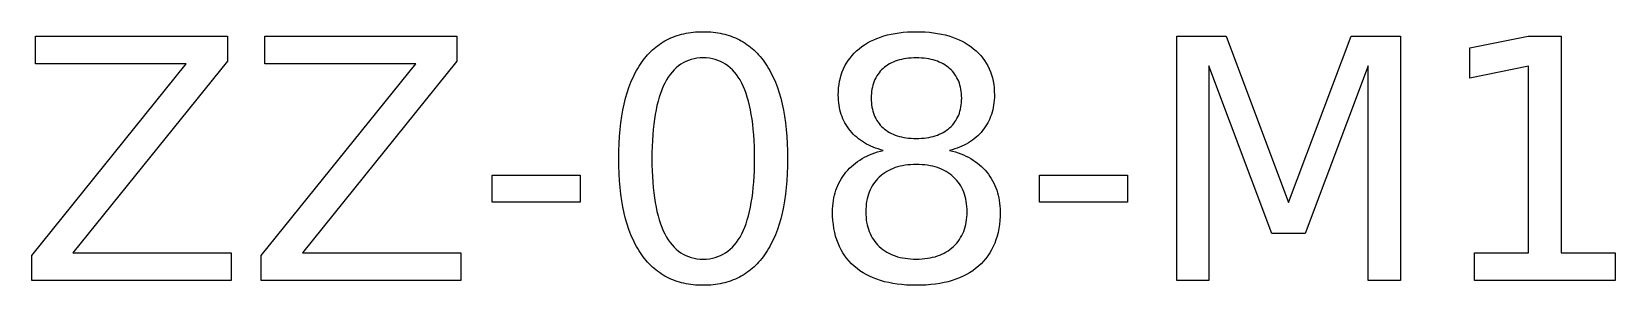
# Model space of a CAD drawing. Header units: millimetres. Extents: x -6.2 to 6.2, y -1 to 1.
import ezdxf

# ---------------------------------------------------------------- set-up
doc = ezdxf.new("R2010")
doc.units = ezdxf.units.MM
doc.layers.add('LASER_MARK', color=7, linetype='Continuous')

msp = doc.modelspace()

# ---------------------------------------------------------------- linework, layer by layer
at = {"layer": 'LASER_MARK'}
for points in [[(-0.949644, 1), (-0.929539, 0.99975), (-0.909732, 0.998999), (-0.890224, 0.997747), (-0.871015, 0.995995), (-0.852105, 0.993743), (-0.833494, 0.99099), (-0.815181, 0.987736), (-0.797167, 0.983982), (-0.779452, 0.979727), (-0.762036, 0.974971), (-0.74492, 0.969715), (-0.7281, 0.963959), (-0.711582, 0.957701), (-0.69536, 0.950944), (-0.679438, 0.943685), (-0.663816, 0.935926), (-0.648491, 0.927667), (-0.633465, 0.918907), (-0.61874, 0.909646), (-0.604311, 0.899885), (-0.590182, 0.889623), (-0.576352, 0.878861), (-0.56282, 0.867598), (-0.549588, 0.855834), (-0.536654, 0.84357), (-0.52402, 0.830806), (-0.511685, 0.81754), (-0.499646, 0.803775), (-0.487908, 0.789508), (-0.47647, 0.774741), (-0.465329, 0.759474), (-0.454486, 0.743706), (-0.443962, 0.727461), (-0.43377, 0.710763), (-0.423914, 0.693613), (-0.41439, 0.676011), (-0.405201, 0.657955), (-0.396346, 0.639447), (-0.387827, 0.620487), (-0.37964, 0.601073), (-0.364269, 0.560889), (-0.350237, 0.518893), (-0.337538, 0.475087), (-0.326179, 0.429471), (-0.316154, 0.382043), (-0.307467, 0.332805), (-0.300115, 0.281757), (-0.294102, 0.228898), (-0.289423, 0.174228), (-0.286081, 0.117747), (-0.284077, 0.059456), (-0.283409, -0.000646), (-0.284077, -0.060591), (-0.286081, -0.118736), (-0.289423, -0.17508), (-0.294102, -0.229624), (-0.300115, -0.282367), (-0.307467, -0.33331), (-0.316154, -0.382452), (-0.326179, -0.429793), (-0.337538, -0.475334), (-0.350237, -0.519075), (-0.364269, -0.561015), (-0.37964, -0.601154), (-0.387827, -0.620548), (-0.396346, -0.639493), (-0.405201, -0.657987), (-0.41439, -0.676031), (-0.423914, -0.693625), (-0.43377, -0.710769), (-0.443962, -0.727462), (-0.454486, -0.743706), (-0.465329, -0.759474), (-0.47647, -0.774741), (-0.487908, -0.789508), (-0.499646, -0.803775), (-0.511685, -0.81754), (-0.52402, -0.830806), (-0.536654, -0.84357), (-0.549588, -0.855834), (-0.56282, -0.867598), (-0.576352, -0.878861), (-0.590182, -0.889623), (-0.604311, -0.899885), (-0.61874, -0.909646), (-0.633465, -0.918907), (-0.648491, -0.927667), (-0.663816, -0.935926), (-0.679438, -0.943685), (-0.69536, -0.950944), (-0.711582, -0.957701), (-0.7281, -0.963959), (-0.74492, -0.969715), (-0.762036, -0.974971), (-0.779452, -0.979727), (-0.797167, -0.983982), (-0.815181, -0.987736), (-0.833494, -0.99099), (-0.852105, -0.993743), (-0.871015, -0.995995), (-0.890224, -0.997747), (-0.909732, -0.998999), (-0.929539, -0.99975), (-0.949644, -1), (-0.96975, -0.99975), (-0.989558, -0.998999), (-1.009066, -0.997747), (-1.028275, -0.995995), (-1.047185, -0.993743), (-1.065797, -0.99099), (-1.084109, -0.987736), (-1.102122, -0.983982), (-1.119838, -0.979727), (-1.137254, -0.974971), (-1.15437, -0.969715), (-1.171189, -0.963959), (-1.187709, -0.957701), (-1.20393, -0.950944), (-1.219851, -0.943685), (-1.235474, -0.935926), (-1.250799, -0.927667), (-1.265824, -0.918907), (-1.28055, -0.909646), (-1.294978, -0.899885), (-1.309107, -0.889623), (-1.322938, -0.878861), (-1.336469, -0.867598), (-1.349702, -0.855834), (-1.362635, -0.84357), (-1.37527, -0.830806), (-1.387606, -0.81754), (-1.399642, -0.803775), (-1.411382, -0.789508), (-1.422821, -0.774741), (-1.433961, -0.759474), (-1.444804, -0.743706), (-1.455329, -0.727462), (-1.46552, -0.710769), (-1.475377, -0.693625), (-1.4849, -0.676031), (-1.494089, -0.657987), (-1.502942, -0.639493), (-1.511463, -0.620548), (-1.519649, -0.601154), (-1.53502, -0.561015), (-1.549054, -0.519075), (-1.561751, -0.475334), (-1.573111, -0.429793), (-1.583136, -0.382452), (-1.591824, -0.33331), (-1.599175, -0.282367), (-1.605188, -0.229624), (-1.609866, -0.17508), (-1.613208, -0.118736), (-1.615213, -0.060591), (-1.615881, -0.000646), (-1.615213, 0.059456), (-1.613208, 0.117747), (-1.609866, 0.174228), (-1.605188, 0.228898), (-1.599175, 0.281757), (-1.591824, 0.332805), (-1.583136, 0.382043), (-1.573111, 0.429471), (-1.561751, 0.475087), (-1.549054, 0.518893), (-1.53502, 0.560889), (-1.519649, 0.601073), (-1.511463, 0.620487), (-1.502942, 0.639447), (-1.494089, 0.657955), (-1.4849, 0.676011), (-1.475377, 0.693613), (-1.46552, 0.710763), (-1.455329, 0.727461), (-1.444804, 0.743706), (-1.433961, 0.759474), (-1.422821, 0.774741), (-1.411382, 0.789508), (-1.399642, 0.803775), (-1.387606, 0.81754), (-1.37527, 0.830806), (-1.362635, 0.84357), (-1.349702, 0.855834), (-1.336469, 0.867598), (-1.322938, 0.878861), (-1.309107, 0.889623), (-1.294978, 0.899885), (-1.28055, 0.909646), (-1.265824, 0.918907), (-1.250799, 0.927667), (-1.235474, 0.935926), (-1.219851, 0.943685), (-1.20393, 0.950944), (-1.187709, 0.957701), (-1.171189, 0.963959), (-1.15437, 0.969715), (-1.137254, 0.974971), (-1.119838, 0.979727), (-1.102122, 0.983982), (-1.084109, 0.987736), (-1.065797, 0.99099), (-1.047185, 0.993743), (-1.028275, 0.995995), (-1.009066, 0.997747), (-0.989558, 0.998999), (-0.96975, 0.99975)], [(0.471918, 0.063912), (0.451226, 0.069364), (0.431115, 0.075391), (0.411583, 0.081993), (0.392633, 0.08917), (0.374262, 0.096922), (0.35647, 0.105249), (0.339258, 0.114151), (0.322628, 0.123628), (0.306577, 0.13368), (0.291106, 0.144307), (0.276213, 0.155509), (0.261902, 0.167285), (0.248171, 0.179637), (0.235021, 0.192564), (0.222449, 0.206065), (0.210458, 0.220142), (0.199122, 0.234703), (0.188518, 0.249657), (0.178646, 0.265005), (0.169505, 0.280746), (0.161094, 0.29688), (0.153416, 0.313408), (0.146467, 0.330329), (0.140251, 0.347644), (0.134767, 0.365352), (0.130014, 0.383453), (0.125992, 0.401948), (0.1227, 0.420836), (0.12014, 0.440118), (0.118313, 0.459793), (0.117216, 0.479861), (0.116849, 0.500323), (0.117492, 0.528834), (0.119422, 0.556589), (0.122637, 0.583587), (0.127139, 0.609829), (0.132925, 0.635314), (0.14, 0.660043), (0.148359, 0.684015), (0.158005, 0.70723), (0.168938, 0.72969), (0.181156, 0.751392), (0.19466, 0.772338), (0.209449, 0.792527), (0.225525, 0.81196), (0.242889, 0.830637), (0.261538, 0.848557), (0.281472, 0.86572), (0.302526, 0.88198), (0.324534, 0.897192), (0.347494, 0.911354), (0.371409, 0.924467), (0.396276, 0.936532), (0.422097, 0.947547), (0.44887, 0.957513), (0.476598, 0.96643), (0.505279, 0.974298), (0.534911, 0.981117), (0.565499, 0.986887), (0.597038, 0.991607), (0.629531, 0.995279), (0.662979, 0.997902), (0.697378, 0.999475), (0.73273, 1), (0.768237, 0.999475), (0.802776, 0.997902), (0.836346, 0.995279), (0.868948, 0.991607), (0.900581, 0.986887), (0.931246, 0.981117), (0.960942, 0.974298), (0.98967, 0.96643), (1.01743, 0.957513), (1.044222, 0.947547), (1.070046, 0.936532), (1.0949, 0.924467), (1.118786, 0.911354), (1.141705, 0.897192), (1.163653, 0.88198), (1.184635, 0.86572), (1.204492, 0.848557), (1.223068, 0.830637), (1.240361, 0.81196), (1.256375, 0.792527), (1.271108, 0.772338), (1.284559, 0.751392), (1.296729, 0.72969), (1.307618, 0.70723), (1.317226, 0.684015), (1.325552, 0.660043), (1.332599, 0.635314), (1.338363, 0.609829), (1.342848, 0.583587), (1.34605, 0.556589), (1.347971, 0.528834), (1.348612, 0.500323), (1.348247, 0.479861), (1.34715, 0.459793), (1.345321, 0.440118), (1.342762, 0.420836), (1.33947, 0.401948), (1.335448, 0.383453), (1.330694, 0.365352), (1.325209, 0.347644), (1.318994, 0.330329), (1.312046, 0.313408), (1.304367, 0.29688), (1.295958, 0.280746), (1.286816, 0.265005), (1.276942, 0.249657), (1.266338, 0.234703), (1.255004, 0.220142), (1.243017, 0.206065), (1.230461, 0.192564), (1.217336, 0.179637), (1.20364, 0.167285), (1.189374, 0.155509), (1.174538, 0.144307), (1.159133, 0.13368), (1.143156, 0.123628), (1.126612, 0.114151), (1.109496, 0.105249), (1.091811, 0.096922), (1.073556, 0.08917), (1.05473, 0.081993), (1.035336, 0.075391), (1.015371, 0.069364), (0.994835, 0.063912), (1.018073, 0.058097), (1.040661, 0.051626), (1.062598, 0.044499), (1.083884, 0.036717), (1.104521, 0.028279), (1.124505, 0.019186), (1.143841, 0.009437), (1.162524, -0.000968), (1.180558, -0.012029), (1.197941, -0.023745), (1.214672, -0.036117), (1.230754, -0.049145), (1.246184, -0.062828), (1.260964, -0.077167), (1.275094, -0.092161), (1.288574, -0.107811), (1.301316, -0.124011), (1.313237, -0.140655), (1.324334, -0.157743), (1.334611, -0.175274), (1.344066, -0.19325), (1.352697, -0.211669), (1.360507, -0.230532), (1.367496, -0.249839), (1.37366, -0.269589), (1.379004, -0.289784), (1.383527, -0.310422), (1.387226, -0.331504), (1.390103, -0.35303), (1.392158, -0.375), (1.393392, -0.397414), (1.393803, -0.420271), (1.393135, -0.454784), (1.39113, -0.488279), (1.387788, -0.520754), (1.38311, -0.552211), (1.377096, -0.582649), (1.369745, -0.612068), (1.361056, -0.640469), (1.351032, -0.66785), (1.339672, -0.694213), (1.326975, -0.719557), (1.312942, -0.743882), (1.29757, -0.767189), (1.280864, -0.789476), (1.262821, -0.810745), (1.243441, -0.830995), (1.222724, -0.850226), (1.200762, -0.868363), (1.177645, -0.885329), (1.153372, -0.901126), (1.127946, -0.915752), (1.101363, -0.929208), (1.073627, -0.941495), (1.044734, -0.952611), (1.014686, -0.962556), (0.983485, -0.971332), (0.951128, -0.978938), (0.917616, -0.985374), (0.882949, -0.990639), (0.847126, -0.994735), (0.81015, -0.99766), (0.772018, -0.999415), (0.73273, -1), (0.693443, -0.999415), (0.655311, -0.99766), (0.618335, -0.994735), (0.582512, -0.990639), (0.547846, -0.985374), (0.514334, -0.978938), (0.481977, -0.971332), (0.450775, -0.962556), (0.420727, -0.952611), (0.391836, -0.941495), (0.364098, -0.929208), (0.337517, -0.915752), (0.312088, -0.901126), (0.287816, -0.885329), (0.264699, -0.868363), (0.242738, -0.850226), (0.222021, -0.830995), (0.202641, -0.810745), (0.184597, -0.789476), (0.167891, -0.767189), (0.152521, -0.743882), (0.138486, -0.719557), (0.125789, -0.694213), (0.114428, -0.66785), (0.104405, -0.640469), (0.095716, -0.612068), (0.088366, -0.582649), (0.082351, -0.552211), (0.077674, -0.520754), (0.074332, -0.488279), (0.072328, -0.454784), (0.071659, -0.420271), (0.072072, -0.397414), (0.073314, -0.375), (0.075381, -0.35303), (0.078277, -0.331504), (0.081999, -0.310422), (0.086548, -0.289784), (0.091925, -0.269589), (0.098128, -0.249839), (0.105158, -0.230532), (0.113017, -0.211669), (0.121702, -0.19325), (0.131214, -0.175274), (0.141553, -0.157743), (0.152719, -0.140655), (0.164714, -0.124011), (0.177534, -0.107811), (0.191091, -0.092161), (0.205293, -0.077167), (0.220142, -0.062828), (0.235635, -0.049145), (0.251775, -0.036117), (0.268561, -0.023745), (0.285991, -0.012029), (0.304068, -0.000968), (0.322788, 0.009437), (0.342156, 0.019186), (0.36217, 0.028279), (0.382828, 0.036717), (0.404132, 0.044499), (0.426082, 0.051626), (0.448677, 0.058097)], [(-6.21885, 0.965139), (-4.704325, 0.965139), (-4.704325, 0.766301), (-5.923176, -0.74306), (-4.674628, -0.74306), (-4.674628, -0.962556), (-6.248548, -0.962556), (-6.248548, -0.763719), (-5.029696, 0.745642), (-6.21885, 0.745642)], [(-4.40736, 0.965139), (-2.892834, 0.965139), (-2.892834, 0.766301), (-4.111686, -0.74306), (-2.863138, -0.74306), (-2.863138, -0.962556), (-4.437056, -0.962556), (-4.437056, -0.763719), (-3.218206, 0.745642), (-4.40736, 0.745642)], [(2.78825, 0.965139), (3.176888, 0.965139), (3.668818, -0.346675), (4.163332, 0.965139), (4.551968, 0.965139), (4.551968, -0.962556), (4.297611, -0.962556), (4.297611, 0.730148), (3.800516, -0.591995), (3.538411, -0.591995), (3.041316, 0.730148), (3.041316, -0.962556), (2.78825, -0.962556)], [(5.138154, -0.74306), (5.564234, -0.74306), (5.564234, 0.727566), (5.100711, 0.634603), (5.100711, 0.872176), (5.561652, 0.965139), (5.822466, 0.965139), (5.822466, -0.74306), (6.248548, -0.74306), (6.248548, -0.962556), (5.138154, -0.962556)], [(-0.949644, 0.793415), (-0.974431, 0.792641), (-0.998436, 0.790318), (-1.02166, 0.786447), (-1.044102, 0.781028), (-1.06576, 0.77406), (-1.086639, 0.765544), (-1.106734, 0.75548), (-1.126049, 0.743867), (-1.144582, 0.730706), (-1.162332, 0.715996), (-1.179302, 0.699738), (-1.195489, 0.681932), (-1.210895, 0.662577), (-1.225518, 0.641674), (-1.23936, 0.619223), (-1.25242, 0.595223), (-1.264694, 0.569669), (-1.276176, 0.542558), (-1.286867, 0.513887), (-1.296764, 0.483659), (-1.305871, 0.451872), (-1.314184, 0.418526), (-1.321707, 0.383622), (-1.328437, 0.347159), (-1.334377, 0.309138), (-1.339524, 0.269559), (-1.343878, 0.228421), (-1.347441, 0.185725), (-1.350213, 0.14147), (-1.352193, 0.095656), (-1.35338, 0.048285), (-1.353776, -0.000646), (-1.35338, -0.049419), (-1.352193, -0.096645), (-1.350213, -0.142322), (-1.347441, -0.186451), (-1.343878, -0.229031), (-1.339524, -0.270063), (-1.334377, -0.309547), (-1.328437, -0.347482), (-1.321707, -0.383869), (-1.314184, -0.418708), (-1.305871, -0.451998), (-1.296764, -0.48374), (-1.286867, -0.513933), (-1.276176, -0.542578), (-1.264694, -0.569674), (-1.25242, -0.595223), (-1.23936, -0.619223), (-1.225518, -0.641674), (-1.210895, -0.662577), (-1.195489, -0.681932), (-1.179302, -0.699738), (-1.162332, -0.715996), (-1.144582, -0.730706), (-1.126049, -0.743867), (-1.106734, -0.75548), (-1.086639, -0.765544), (-1.06576, -0.77406), (-1.044102, -0.781028), (-1.02166, -0.786447), (-0.998436, -0.790318), (-0.974431, -0.792641), (-0.949644, -0.793415), (-0.924702, -0.792641), (-0.90055, -0.790318), (-0.877192, -0.786447), (-0.854624, -0.781028), (-0.832848, -0.77406), (-0.811864, -0.765544), (-0.791672, -0.75548), (-0.772272, -0.743867), (-0.753665, -0.730706), (-0.735848, -0.715996), (-0.718824, -0.699738), (-0.702591, -0.681932), (-0.68715, -0.662577), (-0.6725, -0.641674), (-0.658644, -0.619223), (-0.645577, -0.595223), (-0.633304, -0.569674), (-0.621822, -0.542578), (-0.611133, -0.513933), (-0.601235, -0.48374), (-0.592129, -0.451998), (-0.583814, -0.418708), (-0.576292, -0.383869), (-0.569561, -0.347482), (-0.563623, -0.309547), (-0.558476, -0.270063), (-0.55412, -0.229031), (-0.550556, -0.186451), (-0.547785, -0.142322), (-0.545806, -0.096645), (-0.544619, -0.049419), (-0.544222, -0.000646), (-0.544619, 0.048285), (-0.545806, 0.095656), (-0.547785, 0.14147), (-0.550556, 0.185725), (-0.55412, 0.228421), (-0.558476, 0.269559), (-0.563623, 0.309138), (-0.569561, 0.347159), (-0.576292, 0.383622), (-0.583814, 0.418526), (-0.592129, 0.451872), (-0.601235, 0.483659), (-0.611133, 0.513887), (-0.621822, 0.542558), (-0.633304, 0.569669), (-0.645577, 0.595223), (-0.658644, 0.619223), (-0.6725, 0.641674), (-0.68715, 0.662577), (-0.702591, 0.681932), (-0.718824, 0.699738), (-0.735848, 0.715996), (-0.753665, 0.730706), (-0.772272, 0.743867), (-0.791672, 0.75548), (-0.811864, 0.765544), (-0.832848, 0.77406), (-0.854624, 0.781028), (-0.877192, 0.786447), (-0.90055, 0.790318), (-0.924702, 0.792641)], [(0.376372, 0.475791), (0.376737, 0.457326), (0.377835, 0.439376), (0.379663, 0.421941), (0.382223, 0.405019), (0.385514, 0.388613), (0.389536, 0.37272), (0.39429, 0.357342), (0.399774, 0.342479), (0.40599, 0.32813), (0.412937, 0.314296), (0.420617, 0.300975), (0.429026, 0.28817), (0.438168, 0.275879), (0.448042, 0.264102), (0.458646, 0.25284), (0.469981, 0.242092), (0.481977, 0.231929), (0.494562, 0.222422), (0.50774, 0.21357), (0.521505, 0.205374), (0.535863, 0.197834), (0.550809, 0.19095), (0.566345, 0.184721), (0.582472, 0.179148), (0.59919, 0.17423), (0.616497, 0.169969), (0.634393, 0.166362), (0.652881, 0.163412), (0.671958, 0.161117), (0.691625, 0.159478), (0.711883, 0.158494), (0.73273, 0.158167), (0.753427, 0.158494), (0.773554, 0.159478), (0.793109, 0.161117), (0.812096, 0.163412), (0.830514, 0.166362), (0.848359, 0.169969), (0.865636, 0.17423), (0.882344, 0.179148), (0.89848, 0.184721), (0.914047, 0.19095), (0.929044, 0.197834), (0.943472, 0.205374), (0.957328, 0.21357), (0.970617, 0.222422), (0.983333, 0.231929), (0.995481, 0.242092), (1.006972, 0.25284), (1.017723, 0.264102), (1.027732, 0.275879), (1.037, 0.28817), (1.045526, 0.300975), (1.053311, 0.314296), (1.060353, 0.32813), (1.066656, 0.342479), (1.072216, 0.357342), (1.077036, 0.37272), (1.081113, 0.388613), (1.084449, 0.405019), (1.087045, 0.421941), (1.088898, 0.439376), (1.09001, 0.457326), (1.090381, 0.475791), (1.09001, 0.494255), (1.088898, 0.512205), (1.087045, 0.529641), (1.084449, 0.546562), (1.081113, 0.562969), (1.077036, 0.578861), (1.072216, 0.594239), (1.066656, 0.609103), (1.060353, 0.623452), (1.053311, 0.637286), (1.045526, 0.650606), (1.037, 0.663412), (1.027732, 0.675703), (1.017723, 0.68748), (1.006972, 0.698742), (0.995481, 0.70949), (0.983333, 0.719653), (0.970617, 0.72916), (0.957328, 0.738011), (0.943472, 0.746207), (0.929044, 0.753747), (0.914047, 0.760632), (0.89848, 0.766861), (0.882344, 0.772434), (0.865636, 0.777351), (0.848359, 0.781613), (0.830514, 0.785219), (0.812096, 0.78817), (0.793109, 0.790465), (0.773554, 0.792104), (0.753427, 0.793087), (0.73273, 0.793415), (0.711883, 0.793087), (0.691625, 0.792104), (0.671958, 0.790465), (0.652881, 0.78817), (0.634393, 0.785219), (0.616497, 0.781613), (0.59919, 0.777351), (0.582472, 0.772434), (0.566345, 0.766861), (0.550809, 0.760632), (0.535863, 0.753747), (0.521505, 0.746207), (0.50774, 0.738011), (0.494562, 0.72916), (0.481977, 0.719653), (0.469981, 0.70949), (0.458646, 0.698742), (0.448042, 0.68748), (0.438168, 0.675703), (0.429026, 0.663412), (0.420617, 0.650606), (0.412937, 0.637286), (0.40599, 0.623452), (0.399774, 0.609103), (0.39429, 0.594239), (0.389536, 0.578861), (0.385514, 0.562969), (0.382223, 0.546562), (0.379663, 0.529641), (0.377835, 0.512205), (0.376737, 0.494255)], [(0.73273, -0.047127), (0.7098, -0.047516), (0.687489, -0.048681), (0.6658, -0.050622), (0.64473, -0.053341), (0.624282, -0.056836), (0.604452, -0.061108), (0.585243, -0.066157), (0.566656, -0.071982), (0.548688, -0.078584), (0.53134, -0.085963), (0.514614, -0.094118), (0.498507, -0.10305), (0.483021, -0.112759), (0.468154, -0.123245), (0.453909, -0.134507), (0.440284, -0.146546), (0.427385, -0.159266), (0.415318, -0.172571), (0.404084, -0.186461), (0.393682, -0.200936), (0.384112, -0.215996), (0.375374, -0.231641), (0.367468, -0.247872), (0.360393, -0.264687), (0.354152, -0.282087), (0.348744, -0.300073), (0.344167, -0.318643), (0.340421, -0.337799), (0.337509, -0.357539), (0.335428, -0.377865), (0.33418, -0.398775), (0.333763, -0.420271), (0.33418, -0.441767), (0.335428, -0.462678), (0.337509, -0.483003), (0.340421, -0.502744), (0.344167, -0.521899), (0.348744, -0.54047), (0.354152, -0.558455), (0.360393, -0.575855), (0.367468, -0.592671), (0.375374, -0.608901), (0.384112, -0.624546), (0.393682, -0.639606), (0.404084, -0.654081), (0.415318, -0.667971), (0.427385, -0.681276), (0.440284, -0.693996), (0.453909, -0.706035), (0.468154, -0.717297), (0.483021, -0.727783), (0.498507, -0.737492), (0.514614, -0.746424), (0.53134, -0.75458), (0.548688, -0.761958), (0.566656, -0.76856), (0.585243, -0.774386), (0.604452, -0.779434), (0.624282, -0.783706), (0.64473, -0.787201), (0.6658, -0.78992), (0.687489, -0.791862), (0.7098, -0.793027), (0.73273, -0.793415), (0.755663, -0.793024), (0.777982, -0.791852), (0.799684, -0.789897), (0.820772, -0.787161), (0.841244, -0.783643), (0.861099, -0.779344), (0.880342, -0.774262), (0.898968, -0.768399), (0.916977, -0.761754), (0.934373, -0.754327), (0.951153, -0.746119), (0.967318, -0.737129), (0.982867, -0.727357), (0.997801, -0.716803), (1.012119, -0.705468), (1.025824, -0.693351), (1.0388, -0.680558), (1.050941, -0.667195), (1.062242, -0.653262), (1.072708, -0.638759), (1.082337, -0.623686), (1.091127, -0.608043), (1.099082, -0.591831), (1.106198, -0.575048), (1.112476, -0.557696), (1.117918, -0.539774), (1.122523, -0.521281), (1.126291, -0.502219), (1.129221, -0.482587), (1.131315, -0.462385), (1.13257, -0.441613), (1.132988, -0.420271), (1.132573, -0.398775), (1.131324, -0.377865), (1.129245, -0.357539), (1.126332, -0.337799), (1.122586, -0.318643), (1.11801, -0.300073), (1.1126, -0.282087), (1.106358, -0.264687), (1.099285, -0.247872), (1.09138, -0.231641), (1.082642, -0.215996), (1.073072, -0.200936), (1.062668, -0.186461), (1.051434, -0.172571), (1.039368, -0.159266), (1.026468, -0.146546), (1.012838, -0.134507), (0.998577, -0.123245), (0.983687, -0.112759), (0.968165, -0.10305), (0.952013, -0.094118), (0.935231, -0.085963), (0.917818, -0.078584), (0.899774, -0.071982), (0.881101, -0.066157), (0.861796, -0.061108), (0.841862, -0.056836), (0.821295, -0.053341), (0.800101, -0.050622), (0.778275, -0.048681), (0.755818, -0.047516)], [(-2.615236, -0.132343), (-1.919302, -0.132343), (-1.919302, -0.344093), (-2.615236, -0.344093)], [(1.703679, -0.132343), (2.399613, -0.132343), (2.399613, -0.344093), (1.703679, -0.344093)]]:
    msp.add_lwpolyline(points, close=True, dxfattribs=at)

doc.saveas('drawing.dxf')
